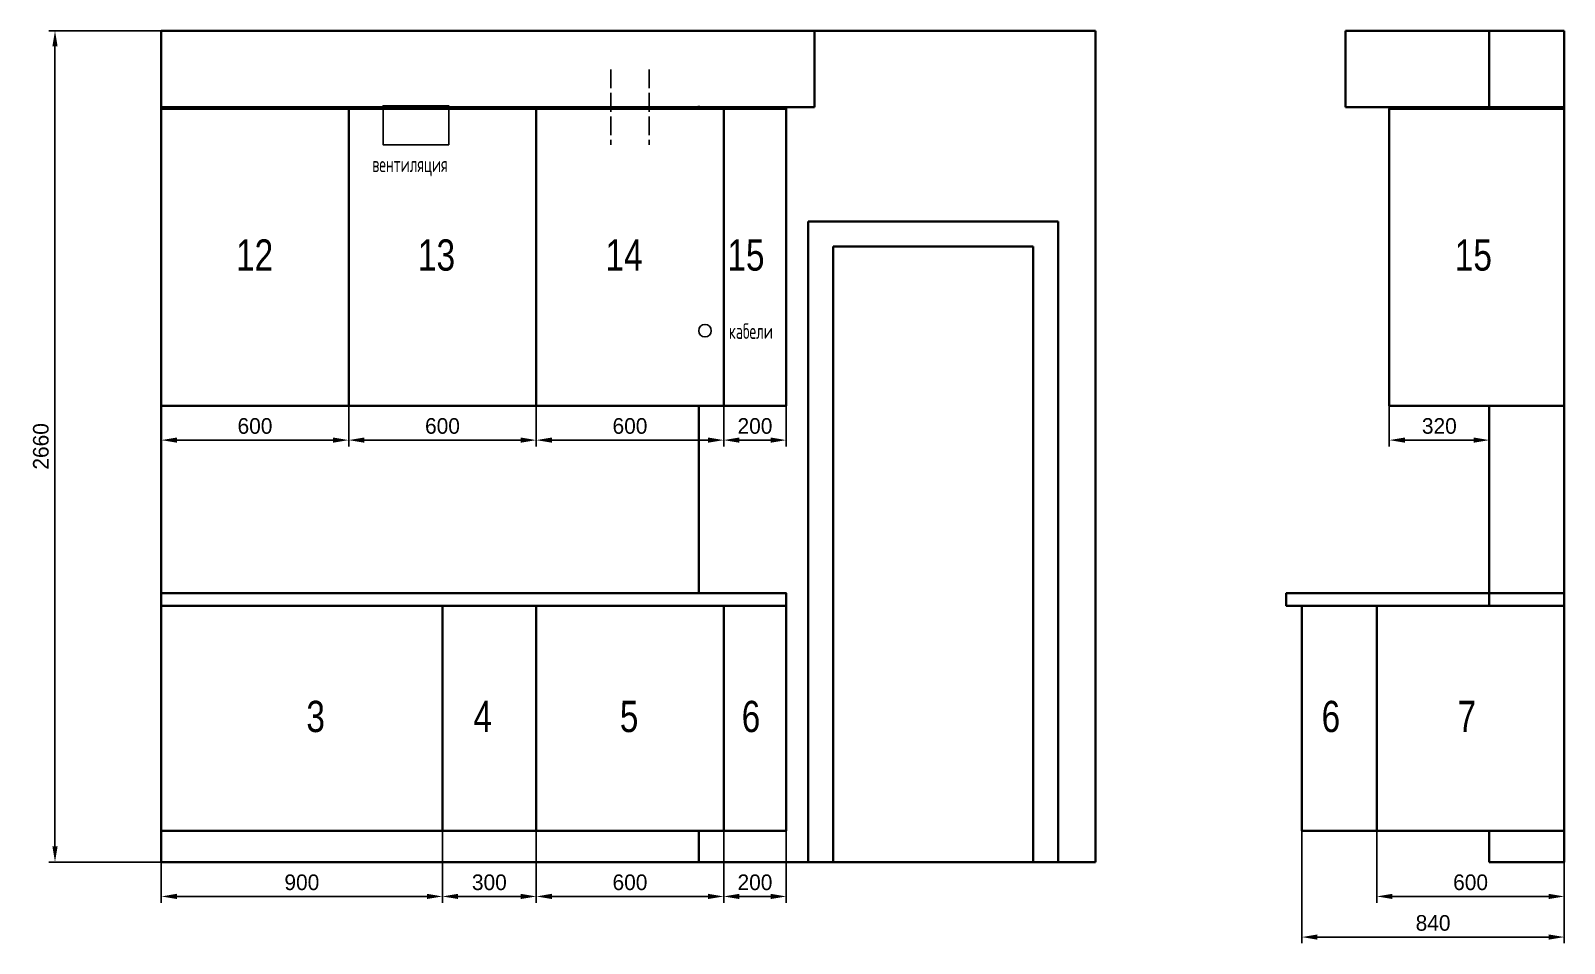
# Model space of a CAD drawing. Header units: millimetres. Extents: x 36689 to 81590, y -49198 to -25401.
# Drawn here: x 50205 to 55113, y -41598 to -38678 of the extents above; entities that cross this region are included whole.
import ezdxf

# ---------------------------------------------------------------- set-up
doc = ezdxf.new("R2010")
doc.units = ezdxf.units.MM
doc.header["$PDMODE"] = 34
doc.header["$PDSIZE"] = 25
doc.linetypes.add('ACAD_ISO02W100', pattern=[15, 12, -3])
for name, color, linetype in [('01 Черновое', 7, 'Continuous'), ('02 ОВиК', 7, 'Continuous'), ('03 Потолок', 7, 'Continuous'), ('11 Привязка размеры', 7, 'Continuous')]:
    doc.layers.add(name, color=color, linetype=linetype)
doc.layers.add('04 Мебель', color=5, linetype='Continuous', true_color=0x0000ff)
doc.styles.add('QCADDimTextStyle', font='txt')
doc.styles.add('textstyle88', font='FreeMono.ttf', dxfattribs={"width": 0.8})
doc.styles.add('textstyle89', font='FreeMono.ttf', dxfattribs={"width": 0.8})
doc.styles.add('textstyle90', font='FreeMono.ttf', dxfattribs={"width": 0.8})
doc.styles.add('textstyle91', font='FreeMono.ttf', dxfattribs={"width": 0.8})
doc.styles.add('textstyle92', font='FreeMono.ttf', dxfattribs={"width": 0.8})
doc.styles.add('textstyle93', font='FreeMono.ttf', dxfattribs={"width": 0.8})
doc.styles.add('textstyle94', font='FreeMono.ttf', dxfattribs={"width": 0.8})
doc.styles.add('textstyle95', font='FreeMono.ttf', dxfattribs={"width": 0.8})
doc.styles.add('textstyle96', font='FreeMono.ttf', dxfattribs={"width": 0.8})
doc.styles.add('textstyle98', font='', dxfattribs={"width": 0.8})
doc.styles.get('textstyle98').set_extended_font_data('GOST type A')
doc.dimstyles.new('QCADDimStyle', dxfattribs={"dimtxt": 2.5, "dimasz": 2.5, "dimexe": 1.25, "dimexo": 0.625, "dimtad": 1, "dimtoh": 1, "dimdec": 4, "dimzin": 0, "dimdsep": 46, "dimtxsty": 'QCADDimTextStyle', "dimcen": 0.09, "dimadec": 0, "dimazin": 0, "dimtfac": 1, "dimtdec": 4, "dimtofl": 0, "dimtmove": 0, "dimatfit": 3, "dimfxl": 1, "dimtolj": 1, "dimtzin": 0, "dimarcsym": 0})

# ---------------------------------------------------------------- blocks, each defined once
blk = doc.blocks.new('*D130')
at = {"layer": '11 Привязка размеры', "color": 0, "lineweight": -2}
for p, q in [((50623.1, -38678.4), (50263.1, -38678.4)), ((50283.1, -38728.4), (50283.1, -41288.4)), ((50623.1, -41338.4), (50263.1, -41338.4))]:
    blk.add_line(p, q, dxfattribs=at)
at = {"layer": '11 Привязка размеры', "color": 0}
for points in [[(50291.4, -38728.4), (50274.8, -38728.4), (50283.1, -38678.4)], [(50274.8, -41288.4), (50291.4, -41288.4), (50283.1, -41338.4)]]:
    blk.add_solid(points, dxfattribs=at)
at = {"layer": 'Defpoints', "color": 0}
for p in [(50623.1, -38678.4), (50283.1, -41338.4), (50623.1, -41338.4)]:
    blk.add_point(p, dxfattribs=at)
at = {"layer": '11 Привязка размеры', "color": 0, "insert": (50238.1, -40008.4), "char_height": 50, "attachment_point": 5, "rotation": 90}
blk.add_mtext('\\A1;2660', dxfattribs=at)
blk = doc.blocks.new('*D141')
at = {"layer": '11 Привязка размеры', "color": 0, "lineweight": -2}
for p, q in [((50623.1, -41238.4), (50623.1, -41468.4)), ((51523.1, -41238.4), (51523.1, -41468.4)), ((50673.1, -41448.4), (51473.1, -41448.4))]:
    blk.add_line(p, q, dxfattribs=at)
at = {"layer": '11 Привязка размеры', "color": 0}
for points in [[(50673.1, -41440), (50673.1, -41456.7), (50623.1, -41448.4)], [(51473.1, -41456.7), (51473.1, -41440), (51523.1, -41448.4)]]:
    blk.add_solid(points, dxfattribs=at)
at = {"layer": 'Defpoints', "color": 0}
for p in [(50623.1, -41238.4), (51523.1, -41238.4), (51523.1, -41448.4)]:
    blk.add_point(p, dxfattribs=at)
at = {"layer": '11 Привязка размеры', "color": 0, "insert": (51073.1, -41403.4), "char_height": 50, "attachment_point": 5}
blk.add_mtext('\\A1;900', dxfattribs=at)
blk = doc.blocks.new('*D142')
at = {"layer": '11 Привязка размеры', "color": 0, "lineweight": -2}
for p, q in [((51523.1, -41238.4), (51523.1, -41468.4)), ((51823.1, -41238.4), (51823.1, -41468.4)), ((51573.1, -41448.4), (51773.1, -41448.4))]:
    blk.add_line(p, q, dxfattribs=at)
at = {"layer": '11 Привязка размеры', "color": 0}
for points in [[(51573.1, -41440), (51573.1, -41456.7), (51523.1, -41448.4)], [(51773.1, -41456.7), (51773.1, -41440), (51823.1, -41448.4)]]:
    blk.add_solid(points, dxfattribs=at)
at = {"layer": 'Defpoints', "color": 0}
for p in [(51523.1, -41238.4), (51823.1, -41238.4), (51823.1, -41448.4)]:
    blk.add_point(p, dxfattribs=at)
at = {"layer": '11 Привязка размеры', "color": 0, "insert": (51673.1, -41403.4), "char_height": 50, "attachment_point": 5}
blk.add_mtext('\\A1;300', dxfattribs=at)
blk = doc.blocks.new('*D143')
at = {"layer": '11 Привязка размеры', "color": 0, "lineweight": -2}
for p, q in [((51823.1, -41238.4), (51823.1, -41468.4)), ((52423.1, -41238.4), (52423.1, -41468.4)), ((51873.1, -41448.4), (52373.1, -41448.4))]:
    blk.add_line(p, q, dxfattribs=at)
at = {"layer": '11 Привязка размеры', "color": 0}
for points in [[(51873.1, -41440), (51873.1, -41456.7), (51823.1, -41448.4)], [(52373.1, -41456.7), (52373.1, -41440), (52423.1, -41448.4)]]:
    blk.add_solid(points, dxfattribs=at)
at = {"layer": 'Defpoints', "color": 0}
for p in [(51823.1, -41238.4), (52423.1, -41238.4), (52423.1, -41448.4)]:
    blk.add_point(p, dxfattribs=at)
at = {"layer": '11 Привязка размеры', "color": 0, "insert": (52123.1, -41403.4), "char_height": 50, "attachment_point": 5}
blk.add_mtext('\\A1;600', dxfattribs=at)
blk = doc.blocks.new('*D144')
at = {"layer": '11 Привязка размеры', "color": 0, "lineweight": -2}
for p, q in [((52423.1, -41238.4), (52423.1, -41468.4)), ((52623.1, -41238.4), (52623.1, -41468.4)), ((52473.1, -41448.4), (52573.1, -41448.4))]:
    blk.add_line(p, q, dxfattribs=at)
at = {"layer": '11 Привязка размеры', "color": 0}
for points in [[(52473.1, -41440), (52473.1, -41456.7), (52423.1, -41448.4)], [(52573.1, -41456.7), (52573.1, -41440), (52623.1, -41448.4)]]:
    blk.add_solid(points, dxfattribs=at)
at = {"layer": 'Defpoints', "color": 0}
for p in [(52423.1, -41238.4), (52623.1, -41238.4), (52623.1, -41448.4)]:
    blk.add_point(p, dxfattribs=at)
at = {"layer": '11 Привязка размеры', "color": 0, "insert": (52523.1, -41403.4), "char_height": 50, "attachment_point": 5}
blk.add_mtext('\\A1;200', dxfattribs=at)
blk = doc.blocks.new('*D145')
at = {"layer": '11 Привязка размеры', "color": 0, "lineweight": -2}
for p, q in [((54513.1, -41238.4), (54513.1, -41468.4)), ((55113.1, -41238.4), (55113.1, -41468.4)), ((54563.1, -41448.4), (55063.1, -41448.4))]:
    blk.add_line(p, q, dxfattribs=at)
at = {"layer": '11 Привязка размеры', "color": 0}
for points in [[(54563.1, -41440), (54563.1, -41456.7), (54513.1, -41448.4)], [(55063.1, -41456.7), (55063.1, -41440), (55113.1, -41448.4)]]:
    blk.add_solid(points, dxfattribs=at)
at = {"layer": 'Defpoints', "color": 0}
for p in [(54513.1, -41238.4), (55113.1, -41238.4), (55113.1, -41448.4)]:
    blk.add_point(p, dxfattribs=at)
at = {"layer": '11 Привязка размеры', "color": 0, "insert": (54813.1, -41403.4), "char_height": 50, "attachment_point": 5}
blk.add_mtext('\\A1;600', dxfattribs=at)
blk = doc.blocks.new('*D146')
at = {"layer": '11 Привязка размеры', "color": 0, "lineweight": -2}
for p, q in [((54273.1, -41238.4), (54273.1, -41598.4)), ((55113.1, -41238.4), (55113.1, -41598.4)), ((55063.1, -41578.4), (54323.1, -41578.4))]:
    blk.add_line(p, q, dxfattribs=at)
at = {"layer": '11 Привязка размеры', "color": 0}
for points in [[(54323.1, -41570), (54323.1, -41586.7), (54273.1, -41578.4)], [(55063.1, -41586.7), (55063.1, -41570), (55113.1, -41578.4)]]:
    blk.add_solid(points, dxfattribs=at)
at = {"layer": 'Defpoints', "color": 0}
for p in [(54273.1, -41238.4), (55113.1, -41238.4), (54273.1, -41578.4)]:
    blk.add_point(p, dxfattribs=at)
at = {"layer": '11 Привязка размеры', "color": 0, "insert": (54693.1, -41533.4), "char_height": 50, "attachment_point": 5}
blk.add_mtext('\\A1;840', dxfattribs=at)
blk = doc.blocks.new('*D151')
at = {"layer": '11 Привязка размеры', "color": 0, "lineweight": -2}
for p, q in [((50623.1, -39878.4), (50623.1, -40008.4)), ((51223.1, -39878.4), (51223.1, -40008.4)), ((50673.1, -39988.4), (51173.1, -39988.4))]:
    blk.add_line(p, q, dxfattribs=at)
at = {"layer": '11 Привязка размеры', "color": 0}
for points in [[(50673.1, -39980), (50673.1, -39996.7), (50623.1, -39988.4)], [(51173.1, -39996.7), (51173.1, -39980), (51223.1, -39988.4)]]:
    blk.add_solid(points, dxfattribs=at)
at = {"layer": 'Defpoints', "color": 0}
for p in [(50623.1, -39878.4), (51223.1, -39878.4), (51223.1, -39988.4)]:
    blk.add_point(p, dxfattribs=at)
at = {"layer": '11 Привязка размеры', "color": 0, "insert": (50923.1, -39943.4), "char_height": 50, "attachment_point": 5}
blk.add_mtext('\\A1;600', dxfattribs=at)
blk = doc.blocks.new('*D152')
at = {"layer": '11 Привязка размеры', "color": 0, "lineweight": -2}
for p, q in [((51223.1, -39878.4), (51223.1, -40008.4)), ((51823.1, -39878.4), (51823.1, -40008.4)), ((51273.1, -39988.4), (51773.1, -39988.4))]:
    blk.add_line(p, q, dxfattribs=at)
at = {"layer": '11 Привязка размеры', "color": 0}
for points in [[(51273.1, -39980), (51273.1, -39996.7), (51223.1, -39988.4)], [(51773.1, -39996.7), (51773.1, -39980), (51823.1, -39988.4)]]:
    blk.add_solid(points, dxfattribs=at)
at = {"layer": 'Defpoints', "color": 0}
for p in [(51223.1, -39878.4), (51823.1, -39878.4), (51823.1, -39988.4)]:
    blk.add_point(p, dxfattribs=at)
at = {"layer": '11 Привязка размеры', "color": 0, "insert": (51523.1, -39943.4), "char_height": 50, "attachment_point": 5}
blk.add_mtext('\\A1;600', dxfattribs=at)
blk = doc.blocks.new('*D153')
at = {"layer": '11 Привязка размеры', "color": 0, "lineweight": -2}
for p, q in [((51823.1, -39878.4), (51823.1, -40008.4)), ((52423.1, -39878.4), (52423.1, -40008.4)), ((51873.1, -39988.4), (52373.1, -39988.4))]:
    blk.add_line(p, q, dxfattribs=at)
at = {"layer": '11 Привязка размеры', "color": 0}
for points in [[(51873.1, -39980), (51873.1, -39996.7), (51823.1, -39988.4)], [(52373.1, -39996.7), (52373.1, -39980), (52423.1, -39988.4)]]:
    blk.add_solid(points, dxfattribs=at)
at = {"layer": 'Defpoints', "color": 0}
for p in [(51823.1, -39878.4), (52423.1, -39878.4), (52423.1, -39988.4)]:
    blk.add_point(p, dxfattribs=at)
at = {"layer": '11 Привязка размеры', "color": 0, "insert": (52123.1, -39943.4), "char_height": 50, "attachment_point": 5}
blk.add_mtext('\\A1;600', dxfattribs=at)
blk = doc.blocks.new('*D154')
at = {"layer": '11 Привязка размеры', "color": 0, "lineweight": -2}
for p, q in [((52423.1, -39878.4), (52423.1, -40008.4)), ((52623.1, -39878.4), (52623.1, -40008.4)), ((52473.1, -39988.4), (52573.1, -39988.4))]:
    blk.add_line(p, q, dxfattribs=at)
at = {"layer": '11 Привязка размеры', "color": 0}
for points in [[(52473.1, -39980), (52473.1, -39996.7), (52423.1, -39988.4)], [(52573.1, -39996.7), (52573.1, -39980), (52623.1, -39988.4)]]:
    blk.add_solid(points, dxfattribs=at)
at = {"layer": 'Defpoints', "color": 0}
for p in [(52423.1, -39878.4), (52623.1, -39878.4), (52623.1, -39988.4)]:
    blk.add_point(p, dxfattribs=at)
at = {"layer": '11 Привязка размеры', "color": 0, "insert": (52523.1, -39943.4), "char_height": 50, "attachment_point": 5}
blk.add_mtext('\\A1;200', dxfattribs=at)
blk = doc.blocks.new('*D155')
at = {"layer": '11 Привязка размеры', "color": 0, "lineweight": -2}
for p, q in [((54553.1, -39878.4), (54553.1, -40008.4)), ((54873.1, -39878.4), (54873.1, -40008.4)), ((54603.1, -39988.4), (54823.1, -39988.4))]:
    blk.add_line(p, q, dxfattribs=at)
at = {"layer": '11 Привязка размеры', "color": 0}
for points in [[(54603.1, -39980), (54603.1, -39996.7), (54553.1, -39988.4)], [(54823.1, -39996.7), (54823.1, -39980), (54873.1, -39988.4)]]:
    blk.add_solid(points, dxfattribs=at)
at = {"layer": 'Defpoints', "color": 0}
for p in [(54553.1, -39878.4), (54873.1, -39878.4), (54873.1, -39988.4)]:
    blk.add_point(p, dxfattribs=at)
at = {"layer": '11 Привязка размеры', "color": 0, "insert": (54713.1, -39943.4), "char_height": 50, "attachment_point": 5}
blk.add_mtext('\\A1;320', dxfattribs=at)

msp = doc.modelspace()

# ---------------------------------------------------------------- linework, layer by layer
at = {"layer": '01 Черновое', "lineweight": 40}
for p, q in [((50623.11174, -38678.379), (50623.11174, -41338.379)), ((53613.11174, -38678.379), (50623.11174, -38678.379)), ((52713.11174, -38923.379), (52713.11174, -38678.379)), ((53613.11174, -41338.379), (53613.11174, -38678.379)), ((55113.11174, -38678.379), (54413.11174, -38678.379)), ((54413.11174, -38678.379), (54413.11174, -38923.379)), ((54873.11174, -38678.379), (54873.11174, -38928.379)), ((55113.11174, -41338.379), (55113.11174, -38678.379)), ((52343.11174, -38928.379), (52343.11174, -38918.379)), ((50623.11174, -38923.379), (52713.11174, -38923.379)), ((54413.11174, -38923.379), (55113.11174, -38923.379)), ((52693.11174, -41338.379), (52693.11174, -39288.379)), ((52693.11174, -39288.379), (53493.11174, -39288.379)), ((53493.11174, -39288.379), (53493.11174, -41338.379)), ((52773.11174, -41338.379), (52773.11174, -39368.379)), ((52773.11174, -39368.379), (53413.11174, -39368.379)), ((53413.11174, -39368.379), (53413.11174, -41338.379)), ((52343.11174, -40478.379), (52343.11174, -39878.379)), ((54873.11174, -39878.379), (54873.11174, -40518.379)), ((52343.11174, -40518.379), (52343.11174, -40518.379)), ((52343.11174, -41338.379), (52343.11174, -41238.379)), ((54873.11174, -41238.379), (54873.11174, -41338.379)), ((50623.11174, -41338.379), (52343.11174, -41338.379)), ((52343.11174, -41338.379), (53613.11174, -41338.379)), ((54873.11174, -41338.379), (55113.11174, -41338.379))]:
    msp.add_line(p, q, dxfattribs=at)
at = {"layer": '02 ОВиК', "color": 6, "linetype": 'ACAD_ISO02W100', "ltscale": 5, "true_color": 0xff00ff}
for p, q in [((52061.86174, -38802.6505), (52061.86174, -39043.379)), ((52184.36174, -38802.6505), (52184.36174, -39043.379))]:
    msp.add_line(p, q, dxfattribs=at)
at = {"layer": '03 Потолок', "color": 1, "lineweight": -2, "true_color": 0xff0000}
msp.add_lwpolyline([(51543.11174, -39043.379), (51333.11174, -39043.379), (51333.11174, -38918.379), (51543.11174, -38918.379)], close=True, dxfattribs=at)
msp.add_circle((52363.11174, -39638.379), 20, dxfattribs=at)
at = {"layer": '04 Мебель', "lineweight": 40, "flags": 128}
for points in [[(50623.11174, -39878.379), (50623.11174, -38928.379), (51223.11174, -38928.379), (51223.11174, -39878.379)], [(51223.11174, -38928.379), (51823.11174, -38928.379), (51823.11174, -39878.379), (51223.11174, -39878.379)], [(54553.11174, -39878.379), (55113.11174, -39878.379), (55113.11174, -38928.379), (54553.11174, -38928.379)], [(55113.11174, -40518.379), (55113.11174, -40478.379), (54323.1462, -40478.379), (54223.1462, -40478.379), (54223.1462, -40518.379)], [(54273.1462, -40518.379), (54513.1462, -40518.379), (54513.1462, -41238.379), (54273.1462, -41238.379)]]:
    msp.add_lwpolyline(points, close=True, dxfattribs=at)
for points in [[(51823.11174, -38928.379), (52423.11174, -38928.379), (52423.11174, -39878.379), (51823.11174, -39878.379), (51823.11174, -38928.379)], [(55113.11174, -41238.379), (54513.1462, -41238.379), (54513.1462, -40518.379), (55113.11174, -40518.379), (55113.11174, -41238.379)]]:
    msp.add_lwpolyline(points, dxfattribs=at)
at = {"layer": '04 Мебель', "lineweight": 40}
for points in [[(52423.11174, -39878.379), (52623.11174, -39878.379), (52623.11174, -38928.379), (52423.11174, -38928.379)], [(50623.11174, -40518.379), (50623.11174, -40478.379), (52623.11174, -40478.379), (52623.11174, -40478.379), (52623.11174, -40518.379)], [(51523.11174, -40518.379), (51823.11174, -40518.379), (51823.11174, -41238.379), (51523.11174, -41238.379)], [(51823.11174, -40518.379), (52423.11174, -40518.379), (52423.11174, -41238.379), (51823.11174, -41238.379)], [(52423.11174, -41238.379), (52623.11174, -41238.379), (52623.11174, -40518.379), (52423.11174, -40518.379)]]:
    msp.add_lwpolyline(points, close=True, dxfattribs=at)
msp.add_lwpolyline([(50623.11174, -40518.379), (51523.11174, -40518.379), (51523.11174, -41238.379), (50623.11174, -41238.379), (50623.11174, -40518.379)], dxfattribs=at)

# ---------------------------------------------------------------- texts
at = {"layer": '03 Потолок', "color": 1, "lineweight": -2, "true_color": 0xff0000, "style": 'textstyle98', "width": 0.8}
for s, p in [('вентиляция', (51298.32403, -39130.75253)), ('кабели', (52439.67047, -39664.53928))]:
    msp.add_text(s, height=50, dxfattribs=at).set_placement(p)
at = {"layer": '04 Мебель', "lineweight": 40, "width": 0.8}
for s, style, p in [('12', 'textstyle89', (50862.3057, -39446.13522)), ('13', 'textstyle92', (51444.49588, -39446.13522)), ('14', 'textstyle93', (52044.71663, -39446.13522)), ('15', 'textstyle93', (52434.71663, -39446.13522)), ('15', 'textstyle96', (54762.57749, -39446.13522)), ('3', 'textstyle88', (51087.49247, -40922.48165)), ('4', 'textstyle90', (51622.22085, -40922.48165)), ('5', 'textstyle91', (52090.62495, -40922.48165)), ('6', 'textstyle91', (52480.62495, -40922.48165)), ('6', 'textstyle94', (54336.30787, -40922.48165)), ('7', 'textstyle95', (54771.33403, -40922.48165))]:
    msp.add_text(s, height=100, dxfattribs=dict(at, style=style)).set_placement(p)

# ---------------------------------------------------------------- dimensions: what is measured, and where the dimension line sits
at = {"layer": '11 Привязка размеры'}
dim = msp.add_linear_dim(base=(50283.11174, -41338.379), p1=(50623.11174, -38678.379), p2=(50623.11174, -41338.379), angle=90, dimstyle='QCADDimStyle', override={"dimscale": 10, "dimtxt": 5, "dimasz": 5, "dimexe": 2, "dimexo": 0, "dimgap": 2, "dimdec": 0, "dimtxsty": 'Standard', "dimtmove": 2}, dxfattribs=at)
dim.commit()
dim.dimension.update_dxf_attribs({"geometry": '*D130', "text_midpoint": (50238.11174, -40008.379)})
for base, p1, p2, picture, middle in [((51223.11174, -39988.379), (50623.11174, -39878.379), (51223.11174, -39878.379), '*D151', (50923.11174, -39943.379)), ((51823.11174, -39988.379), (51223.11174, -39878.379), (51823.11174, -39878.379), '*D152', (51523.11174, -39943.379)), ((52423.11174, -39988.379), (51823.11174, -39878.379), (52423.11174, -39878.379), '*D153', (52123.11174, -39943.379)), ((52623.11174, -39988.379), (52423.11174, -39878.379), (52623.11174, -39878.379), '*D154', (52523.11174, -39943.379)), ((54873.11174, -39988.379), (54553.11174, -39878.379), (54873.11174, -39878.379), '*D155', (54713.11174, -39943.379)), ((51523.11174, -41448.379), (50623.11174, -41238.379), (51523.11174, -41238.379), '*D141', (51073.11174, -41403.379)), ((51823.11174, -41448.379), (51523.11174, -41238.379), (51823.11174, -41238.379), '*D142', (51673.11174, -41403.379)), ((52423.11174, -41448.379), (51823.11174, -41238.379), (52423.11174, -41238.379), '*D143', (52123.11174, -41403.379)), ((52623.11174, -41448.379), (52423.11174, -41238.379), (52623.11174, -41238.379), '*D144', (52523.11174, -41403.379)), ((54273.1462, -41578.379), (55113.11174, -41238.379), (54273.1462, -41238.379), '*D146', (54693.12897, -41533.379)), ((55113.11174, -41448.379), (54513.1462, -41238.379), (55113.11174, -41238.379), '*D145', (54813.12897, -41403.379))]:
    dim = msp.add_linear_dim(base=base, p1=p1, p2=p2, dimstyle='QCADDimStyle', override={"dimscale": 10, "dimtxt": 5, "dimasz": 5, "dimexe": 2, "dimexo": 0, "dimgap": 2, "dimdec": 0, "dimtxsty": 'Standard', "dimtmove": 2}, dxfattribs=at)
    dim.commit()
    dim.dimension.update_dxf_attribs({"geometry": picture, "text_midpoint": middle})

doc.saveas('drawing.dxf')
